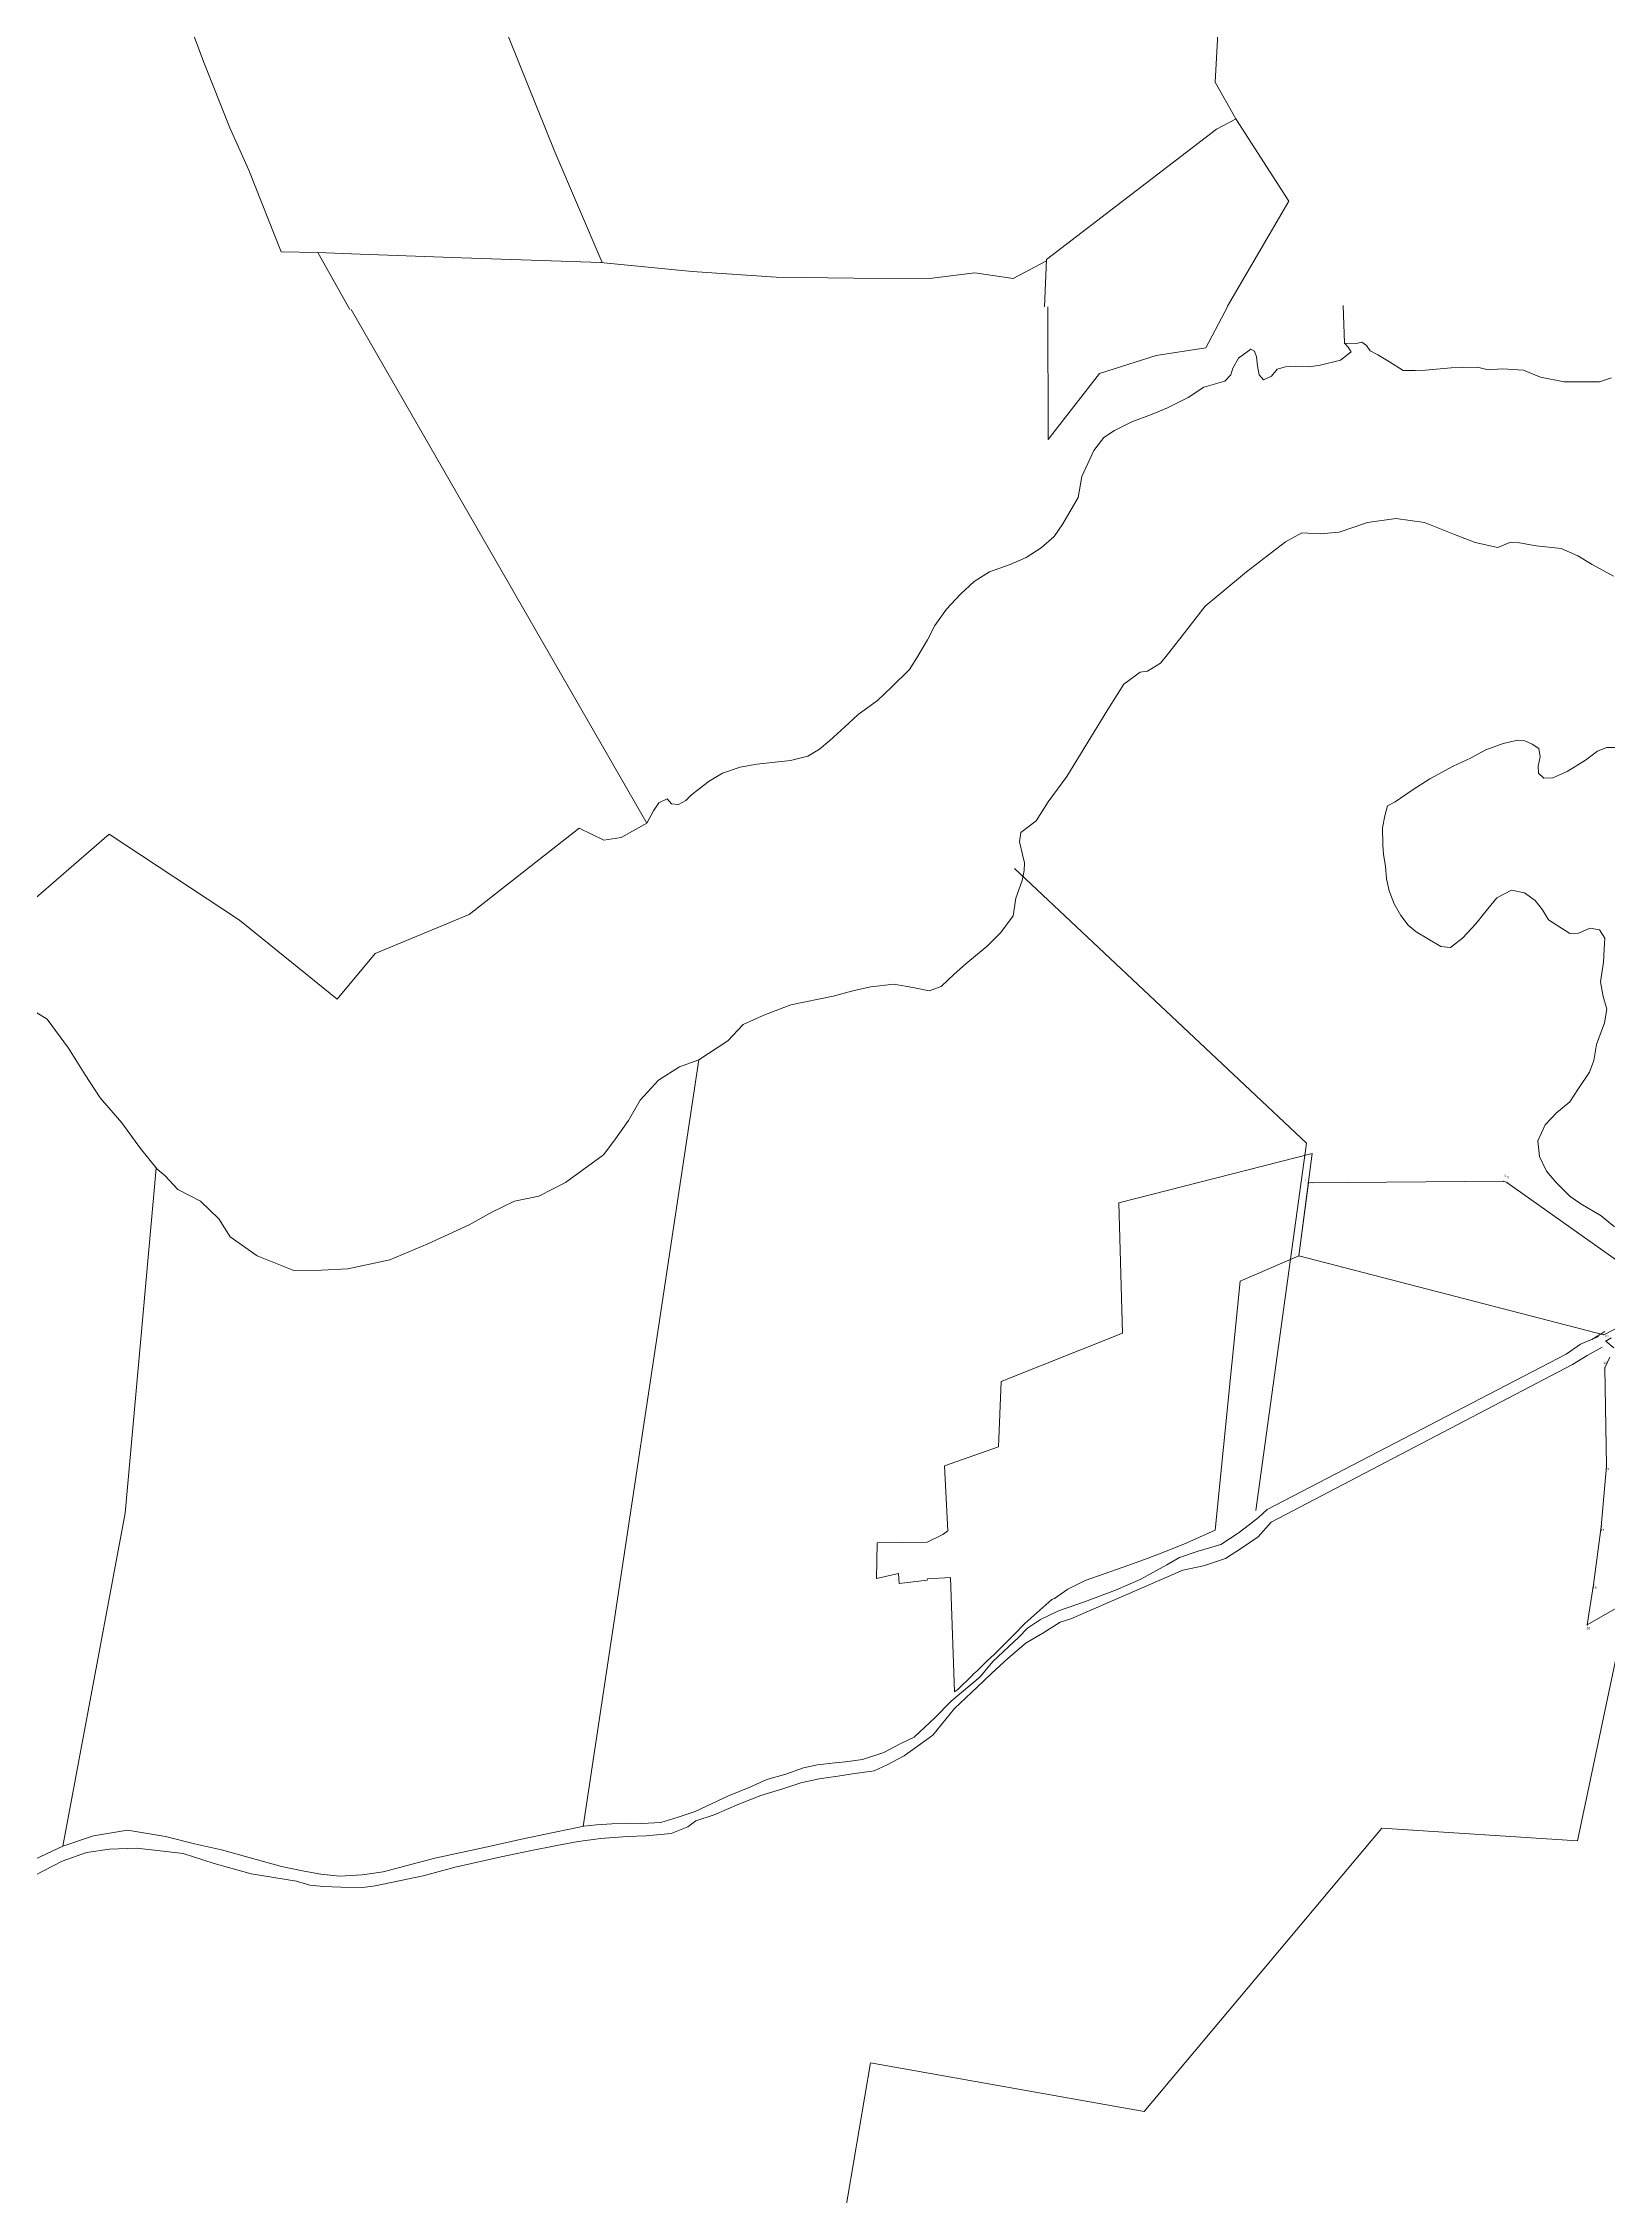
# Model space of a CAD drawing. Header units: millimetres. Extents: x 3522 to 28992, y 3906 to 26953.
# Drawn here: x 11740 to 13922, y 15112 to 18112 of the extents above; entities that cross this region are included whole.
import ezdxf
from ezdxf.enums import TextEntityAlignment as Align

# ---------------------------------------------------------------- set-up
doc = ezdxf.new("R2010")
doc.units = ezdxf.units.MM
for name, color, linetype in [('-2', 1, 'Continuous'), ('-3', 7, 'Continuous'), ('CVL_CUADCON_TIT', 1, 'Continuous'), ('CVL_PUNTO', 250, 'Continuous'), ('CVL_PUNTO_NUM', 2, 'Continuous')]:
    doc.layers.add(name, color=color, linetype=linetype)
doc.styles.add('MONOTXT4', font='Monotxt4.shx')
doc.styles.get("Standard").update_dxf_attribs({"font": 'arial.ttf'})

msp = doc.modelspace()

# ---------------------------------------------------------------- linework, layer by layer
at = {"layer": '-2', "color": 1, "linetype": 'ByBlock', "lineweight": 0}
for p, q in [((12122.841, 17820.389), (12167.222, 17740.954)), ((13137.943, 17810.812), (13135.11, 17744.836)), ((13551.372, 17746.505), (13553.243, 17694.189)), ((12492.214, 15627.812), (12653.515, 16695.891)), ((13861.899, 16285.695), (13881.844, 16299.488)), ((13881.844, 16299.488), (13906.846, 16310.183)), ((13891.366, 16283.894), (13912.053, 16295.392)), ((13445.21, 16069.478), (13861.899, 16285.695)), ((13450.9, 16051.632), (13870.666, 16271.124)), ((13870.666, 16271.124), (13891.366, 16283.894)), ((13409.408, 16015.419), (13432.929, 16031.212)), ((13432.929, 16031.212), (13450.9, 16051.632)), ((13356.836, 15991.001), (13387.171, 16001.139)), ((13387.171, 16001.139), (13409.408, 16015.419)), ((13171.92, 15916.988), (13328.061, 15984.662)), ((13328.061, 15984.662), (13356.836, 15991.001)), ((13132.86, 15897.273), (13156.883, 15912.299)), ((13156.883, 15912.299), (13171.92, 15916.988)), ((13084.516, 15862.141), (13109.359, 15883.768)), ((13109.359, 15883.768), (13132.86, 15897.273)), ((13061.199, 15840.754), (13084.516, 15862.141)), ((13009.685, 15791.926), (13041.207, 15821.624)), ((13041.207, 15821.624), (13061.199, 15840.754)), ((12979.369, 15754.845), (13009.685, 15791.926)), ((12959.673, 15740.542), (12979.369, 15754.845)), ((12915.976, 15713.754), (12939.468, 15726.243)), ((12939.468, 15726.243), (12959.673, 15740.542)), ((12795.792, 15688.699), (12821.003, 15694.309)), ((12821.003, 15694.309), (12846.959, 15697.878)), ((12846.959, 15697.878), (12867.576, 15701.244)), ((12867.576, 15701.244), (12897.856, 15705.281)), ((12897.856, 15705.281), (12915.976, 15713.754)), ((12709.114, 15658.754), (12739.975, 15670.92)), ((12739.975, 15670.92), (12771.829, 15680.535)), ((12771.829, 15680.535), (12795.792, 15688.699)), ((12638.182, 15627.392), (12649.184, 15635.677)), ((12649.184, 15635.677), (12674.674, 15644.08)), ((12674.674, 15644.08), (12709.114, 15658.754)), ((12455.466, 15601.397), (12485.506, 15606.962)), ((12485.506, 15606.962), (12517.057, 15610.988)), ((12517.057, 15610.988), (12553.68, 15613.695)), ((12553.68, 15613.695), (12580.122, 15614.718)), ((12580.122, 15614.718), (12614.971, 15617.951)), ((12614.971, 15617.951), (12638.182, 15627.392)), ((11727.687, 15559.409), (11766.242, 15579.636)), ((11766.242, 15579.636), (11800.402, 15591.263)), ((11800.402, 15591.263), (11832.471, 15596.3)), ((11832.471, 15596.3), (11870.097, 15597.473)), ((11870.097, 15597.473), (11890.664, 15595.247)), ((11890.664, 15595.247), (11935.097, 15590.002)), ((11935.097, 15590.002), (11978.185, 15576.381)), ((11978.185, 15576.381), (12029.905, 15561.663)), ((12314.139, 15570.948), (12378.06, 15585.346)), ((12378.06, 15585.346), (12417.782, 15593.616)), ((12417.782, 15593.616), (12455.466, 15601.397)), ((12029.905, 15561.663), (12092.849, 15551.669)), ((12092.849, 15551.669), (12111.355, 15546.158)), ((12111.355, 15546.158), (12130.4, 15544.2)), ((12130.4, 15544.2), (12154.537, 15543.212)), ((12154.537, 15543.212), (12185.285, 15542.67)), ((12185.285, 15542.67), (12202.335, 15545.052)), ((12202.335, 15545.052), (12269.555, 15558.911)), ((12269.555, 15558.911), (12314.139, 15570.948))]:
    msp.add_line(p, q, dxfattribs=at)
for points in [[(12122.354, 17820.408), (12071.554, 17821.206), (12026.69, 17935.006), (12000.07, 17994.194), (11963.317, 18086.656), (11943.294, 18139.999), (11881.941, 18275.396), (11834.779, 18370.151), (11801.062, 18447.12), (11751.866, 18537.052), (12142.332, 18856.498)], [(12142.332, 18856.498), (12232.274, 18569.221), (12299.652, 18332.75), (12377.729, 18147.314), (12453.012, 17960.611), (12518.974, 17806.444)], [(13401.881, 18006.928), (13372.717, 18057.738), (13376.825, 18125.539), (13338.265, 18173.816), (13334.24, 18229.433), (13289.563, 18244.701), (13244.181, 18343.772), (13242.422, 18369.929), (14214.822, 18293.828), (14214.578, 18309.065)], [(13401.996, 18006.748), (13374.958, 17992.218), (13137.943, 17810.812)], [(13390.279, 17745.859), (13475.436, 17891.839), (13401.881, 18006.928)], [(12516.889, 17806.649), (12322.659, 17812.905), (12181.746, 17818.082), (12122.334, 17820.409)], [(13137.855, 17808.773), (13091.46, 17784.434), (13037.892, 17792.343), (12974.665, 17784.261), (12869.295, 17784.589), (12761.387, 17786.188), (12644.089, 17794.142), (12516.637, 17806.674)], [(12169.181, 17740.962), (12581.055, 17025.398), (12545.045, 17005.655), (12521.12, 17001.812), (12486.699, 17018.402), (12333.401, 16898.086), (12202.541, 16843.9), (12149.37, 16780.091), (12013.596, 16890.15), (11831.907, 17010.298), (11708.972, 16903.423), (11684.673, 16914.835)], [(13139.628, 17744.854), (13140.07, 17560.038), (13211.534, 17652.144), (13290.541, 17676.822), (13360.022, 17687.61), (13390.507, 17745.86)], [(13093.233, 16962.545), (13500.27, 16579.681), (13429.779, 16067.745)], [(11767.325, 15600.413), (11854.363, 16064.037), (11897.367, 16544.967)], [(12493.061, 15627.988), (12510.869, 15629.855), (12532.486, 15631.432), (12556.893, 15632.22), (12573.918, 15631.806), (12600.364, 15633.338), (12624.575, 15640.737), (12648.281, 15648.649), (12694.983, 15670.325), (12724.318, 15682.505), (12748.303, 15693.21), (12774.547, 15700.59), (12799.533, 15709.506), (12818.885, 15713.646), (12843.307, 15716.213), (12857.807, 15717.603), (12881.475, 15721.194), (12911.04, 15730.576), (12935.045, 15743.568), (12953.419, 15752.038), (12982.891, 15779.722), (13004.945, 15802.137), (13045.39, 15836.24), (13063.295, 15857.512), (13099.26, 15891.487), (13111.314, 15903.829), (13129.465, 15915.86), (13154.737, 15928.332), (13190.936, 15940.702), (13234.031, 15956.82), (13268.219, 15971.751), (13305.761, 15992.242), (13323.386, 16002.244), (13349.388, 16011.151), (13380.989, 16020.768), (13405.018, 16036.556), (13420.628, 16048.611), (13433.422, 16058.404), (13445.21, 16069.478)], [(12731.211, 14990.314), (12837.304, 14973.561), (12892.509, 15298.392), (13273.919, 15230.514), (13604.997, 15625.458), (13877.559, 15607.909), (13948.354, 15942.507), (14020.466, 15934.461), (14057.274, 15929.287)], [(11767.442, 15600.468), (11810.267, 15614.809), (11857.61, 15622.754), (11910.142, 15613.62), (11950.974, 15603.579), (11988.515, 15595.094), (12072.188, 15572.197), (12103.39, 15565.296), (12126.991, 15561.262), (12152.639, 15558.735), (12184.171, 15560.473), (12213.437, 15564.774), (12285.531, 15583.671), (12358.866, 15599.252), (12406.234, 15609.992), (12493.061, 15627.988)], [(11611.364, 15510.933), (11645.122, 15534.764), (11678.593, 15554.785), (11728.65, 15582.276), (11767.442, 15600.468)]]:
    msp.add_lwpolyline(points, dxfattribs=at)
at = {"layer": '-3', "color": 1, "linetype": 'ByBlock', "lineweight": 0}
for points in [[(13925.165, 17645.717), (13908.345, 17640.537), (13859.291, 17640.488), (13826.05, 17646.645), (13802.753, 17656.522), (13772.778, 17658.328), (13753.452, 17657.238), (13738.235, 17660.939), (13716.878, 17660.122), (13701.625, 17659.757), (13666.017, 17656.786), (13651.778, 17656.156), (13634.751, 17656.316), (13616.047, 17668.183), (13599.61, 17677.742), (13588.987, 17683.687), (13583.713, 17690.853), (13577.147, 17695.744), (13570.011, 17693.524), (13553.243, 17694.189), (13558.022, 17688.552), (13562.541, 17682.155), (13547.696, 17670.348), (13517.135, 17663.263), (13502.377, 17661.368), (13484.847, 17662.294), (13470.861, 17661.409), (13459.139, 17657.96), (13451.43, 17648.373), (13440.199, 17642.887), (13434.416, 17650.058), (13431.984, 17662.535), (13430.314, 17675.006), (13427.59, 17683.165), (13422.784, 17685.752), (13405.39, 17673.205), (13397.392, 17659.555), (13394.768, 17650.175), (13386.557, 17641.355), (13357.255, 17632.988), (13335.272, 17618.705), (13306.423, 17603.979), (13284.23, 17594.782), (13256.689, 17584.364), (13232.693, 17572.389), (13217.866, 17562.614), (13203.728, 17544.446), (13187.144, 17508.254), (13181.805, 17479.073), (13160.642, 17442.416), (13148.798, 17424.988), (13130.359, 17409.148), (13109.651, 17395.362), (13087.2, 17385.659), (13058.391, 17375.507), (13037.177, 17361.98), (13018.216, 17344.62), (12998.717, 17323.705), (12982.503, 17300.727), (12971.909, 17281), (12957.203, 17255.974), (12947.146, 17239.547), (12921.768, 17214.875), (12902.543, 17196.246), (12875.43, 17176.674), (12856.467, 17159.059), (12836.225, 17140.439), (12821.632, 17128.375), (12805.28, 17118.615), (12781.34, 17112.993), (12734.527, 17107.586), (12711.108, 17103.484), (12686.383, 17095.327), (12667.728, 17083.81), (12653.911, 17073.264), (12643.163, 17064.977), (12635.468, 17056.915), (12624.999, 17051.421), (12615.35, 17052.528), (12609.309, 17059.193), (12597.823, 17053.709), (12590.101, 17042.597), (12581.055, 17025.398)], [(13927.827, 17369.655), (13898.231, 17385.691), (13878.007, 17398.081), (13855.221, 17408.207), (13820.178, 17411.84), (13797.087, 17416.123), (13783.618, 17416.249), (13766.784, 17409.544), (13735.331, 17416.701), (13706.452, 17427.647), (13664.408, 17444.308), (13624.808, 17450.016), (13585.365, 17444.539), (13545.849, 17430.675), (13519.396, 17428.381), (13493.741, 17430.147), (13471.009, 17417.396), (13416.761, 17375.711), (13378.1, 17343.538), (13359.156, 17327.956), (13323.681, 17282.282), (13306.716, 17260.582), (13296.697, 17248.475), (13278.807, 17237.204), (13268.374, 17235.777), (13245.86, 17218.958), (13223.186, 17183.839), (13166.196, 17090.327), (13140.216, 17054.985), (13123.719, 17028.705), (13101.975, 17012.641), (13100.08, 16999.442), (13104.498, 16981.608), (13107.45, 16970.397), (13106.594, 16959.729)], [(13929.535, 16462.986), (13910.863, 16478.411), (13882.544, 16495.198), (13867.636, 16505.251), (13847.481, 16525.519), (13834.651, 16540.636), (13824.666, 16561.318), (13822.568, 16582.943), (13832.93, 16605.213), (13848.58, 16621.843), (13867.014, 16637.175), (13879.378, 16655.868), (13894.318, 16678.604), (13900.306, 16694.816), (13904.06, 16717.148), (13915.256, 16747.545), (13918.47, 16766.324), (13913.541, 16783.908), (13909.91, 16804.531), (13913.962, 16831.944), (13915.135, 16849.726), (13916.033, 16865.222), (13908.512, 16876.985), (13895.314, 16879.142), (13878.989, 16872.432), (13867.292, 16871.779), (13837.466, 16890.613), (13829.204, 16904.924), (13818.642, 16917.732), (13803.739, 16928.293), (13785.728, 16932.274), (13765.299, 16921.282), (13748.853, 16900.847), (13736.262, 16885.206), (13717.534, 16865.301), (13700.899, 16852.24), (13687.186, 16853.639), (13653.053, 16874.039), (13641.697, 16883.295), (13631.395, 16896.863), (13622.133, 16912.963), (13615.429, 16931.073), (13611.512, 16948.139), (13610.141, 16965.69), (13607.486, 16981.728), (13606.333, 16995.211), (13606.034, 17019.106), (13609.483, 17035.595), (13613.164, 17049.541), (13623.887, 17055.032), (13647.412, 17071.334), (13671.95, 17087.117), (13704.387, 17105.114), (13728.626, 17115.817), (13750.081, 17127.817), (13774.302, 17136.486), (13794.422, 17141.127), (13804.581, 17140.269), (13814.706, 17135.599), (13823.802, 17129.414), (13825.987, 17117.701), (13822.823, 17104.768), (13823.247, 17095.105), (13830.811, 17088.172), (13843.522, 17088.561), (13863.169, 17097.273), (13888.98, 17113.299), (13905.608, 17125.598), (13918.362, 17130.816), (13931.069, 17130.697)], [(13106.594, 16959.729), (13103.93, 16945.774), (13095.325, 16920.945), (13091.553, 16896.58), (13074.321, 16873.357), (13055.342, 16853.963), (13025.646, 16829.585), (13009.254, 16815.251), (12991.312, 16798.134), (12974.483, 16791.938), (12951.649, 16796.472), (12925.258, 16801.295), (12892.947, 16797.53), (12869.771, 16792.155), (12840.727, 16784.294), (12781.657, 16772.392), (12744.169, 16758.001), (12715.081, 16745.056), (12694.041, 16722.377), (12653.397, 16695.814)], [(11898.723, 16543.256), (11875.596, 16572.449), (11849.475, 16608.024), (11819.281, 16642.875), (11798.214, 16675.098), (11775.408, 16711.914), (11745.518, 16752.354), (11723.526, 16766.031), (11691.577, 16774.718), (11665.425, 16777.759), (11634.358, 16770.933), (11596.903, 16760.354), (11564.366, 16759.896), (11532.059, 16756.64)], [(12653.397, 16695.814), (12626.625, 16686.152), (12597.488, 16667.616), (12571.824, 16639.388), (12555.31, 16611.075), (12534.978, 16582.289), (12520.579, 16563.36), (12467.629, 16524.712), (12430.357, 16505.998), (12396.744, 16498.687), (12365.863, 16484.234), (12333.677, 16465.726), (12276.005, 16439.323), (12222.943, 16416.944), (12164.377, 16404.529), (12127.508, 16402.841), (12089.126, 16402.438), (12037.964, 16422.743), (12000.58, 16449.273), (11984.531, 16474.079), (11959.077, 16498.718), (11927.45, 16515.027), (11910.081, 16534.253), (11898.723, 16543.256)]]:
    msp.add_lwpolyline(points, dxfattribs=at)
at = {"color": 1, "linetype": 'ByBlock', "lineweight": 0, "ltscale": 0.5, "flags": 128}
msp.add_lwpolyline([(13372.725, 16040.561), (13407.741, 16387.568), (13489.647, 16422.528), (13508.257, 16565.19), (13238.741, 16496.568), (13244.021, 16315.098), (13074.741, 16247.568), (13070.877, 16156.571), (12995.682, 16130.382), (13000.499, 16039.389), (12993.303, 16034.46), (12971.723, 16024.026), (12902.128, 16022.872), (12901.264, 15973.43), (12931.565, 15980.31), (12932.672, 15966.302), (12971.454, 15971.096), (12972.282, 15972.922), (13004.164, 15974.707), (13009.817, 15815.146), (13014.872, 15819.082), (13033.624, 15837.276), (13036.033, 15840.227), (13040.805, 15844.243), (13055.282, 15858.289), (13064.915, 15867.141), (13092.296, 15894.928), (13107.725, 15910.666), (13145.176, 15943.83), (13149.052, 15945.545), (13167.522, 15958.22), (13191.97, 15970.211), (13244.611, 15989.119), (13279.786, 16001.671), (13302.508, 16010.3), (13329.421, 16020.863), (13372.725, 16040.561)], dxfattribs=at)
at = {"layer": 'CVL_CUADCON_TIT', "color": 1, "linetype": 'ByBlock', "lineweight": 0, "ltscale": 0.5, "flags": 128}
msp.add_lwpolyline([(13502.944, 16524.459), (13489.647, 16422.528), (13914.462, 16312.826), (13937.458, 16324.808), (13957.593, 16398.764), (13779.317, 16524.903), (13775.11, 16526.665)], close=True, dxfattribs=at)
for points in [[(13897.727, 16306.253), (13916.002, 16317.387)], [(13924.8, 16308.295), (13917.261, 16303.851), (13928.561, 16294.698)], [(13922.596, 16281.331), (13915.752, 16266.551), (13918.165, 16129.917), (13910.815, 16045.346), (13900.105, 15964.733), (13891.377, 15908.49), (13945.801, 15939.888)]]:
    msp.add_lwpolyline(points, dxfattribs=at)
at = {"layer": 'CVL_PUNTO', "color": 1, "linetype": 'ByBlock', "lineweight": 0, "ltscale": 0.5}
for p in [(13502.944, 16524.459), (13775.11, 16526.665), (13779.317, 16524.903), (13489.647, 16422.528), (13914.462, 16312.826), (13917.261, 16303.851), (13915.752, 16266.551), (13918.165, 16129.917), (13910.815, 16045.346), (13900.105, 15964.733), (13891.377, 15908.49)]:
    msp.add_point(p, dxfattribs=at)

# ---------------------------------------------------------------- texts
at = {"layer": 'CVL_CUADCON_TIT', "color": 1, "linetype": 'ByBlock', "lineweight": 0, "ltscale": 0.5}
msp.add_text('1', height=3, rotation=90, dxfattribs=at).set_placement((13505.654, 16523.173), align=Align.TOP_LEFT)
at = {"layer": 'CVL_PUNTO_NUM', "color": 1, "linetype": 'ByBlock', "lineweight": 0, "ltscale": 0.5, "style": 'MONOTXT4'}
for s, p in [('6', (13775.744, 16532.631)), ('5', (13780.232, 16530.833)), ('7', (13497.275, 16526.424)), ('1', (13483.652, 16422.288)), ('9', (13916.029, 16309.723)), ('2', (13919.127, 16309.052)), ('12', (13913.784, 16272.219)), ('13', (13916.401, 16124.182)), ('14', (13909.719, 16039.447)), ('15', (13899.113, 15958.815)), ('16', (13890.4, 15902.57))]:
    msp.add_text(s, height=3, dxfattribs=at).set_placement(p)

doc.saveas('drawing.dxf')
